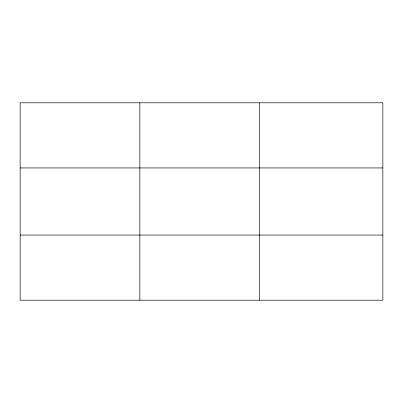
<?xml version="1.0" encoding="UTF-8"?>
<svg xmlns="http://www.w3.org/2000/svg" width="403" height="403" viewBox="0 0 403 403"><rect width="100%" height="100%" fill="white"/><g stroke="black" fill="none" stroke-linecap="round" stroke-linejoin="round"><path stroke-width="0.6" d="M139.841 300.2L139.841 102.8M259.532 300.2L259.532 102.8M20.15 167.94L382.85 167.94M20.15 235.06L382.85 235.06M382.85 102.8L382.85 300.2L20.15 300.2L20.15 102.8L382.85 102.8"/></g></svg>
